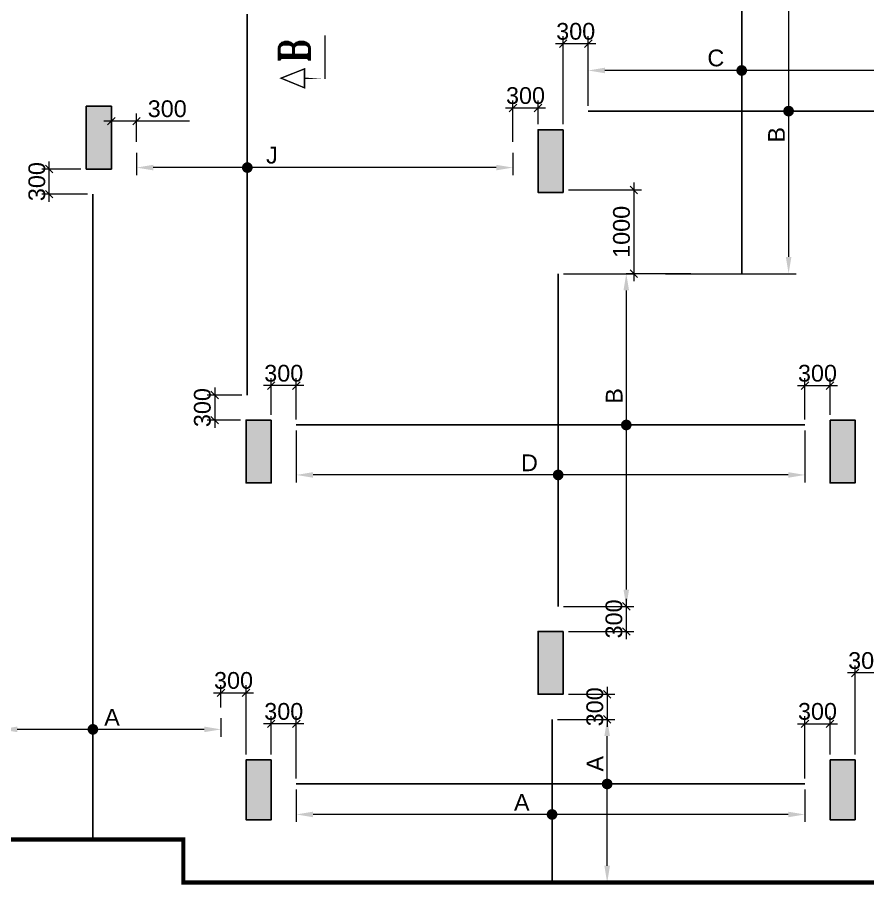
# Model space of a CAD drawing. Header units: millimetres. Extents: x 1123469 to 1752051, y -126924 to 196924.
# Drawn here: x 1621671 to 1631835, y 126439 to 136802 of the extents above; entities that cross this region are included whole.
import ezdxf

# ---------------------------------------------------------------- set-up
doc = ezdxf.new("R2010")
doc.units = ezdxf.units.MM
doc.header["$LTSCALE"] = 500
doc.header["$MEASUREMENT"] = 0
doc.header["$PDMODE"] = 34
doc.linetypes.add('CONTINOUS', pattern=[0])
doc.layers.get('Defpoints').update_dxf_attribs({"lineweight": 0})
for name, color, linetype in [('3BEAM NO', 6, 'Continuous'), ('COL. DIM', 3, 'Continuous'), ('reinf.', 4, 'Continuous'), ('TEXT-20', 3, 'Continuous'), ('TOWER AREA COLUMN.', 6, 'Continuous')]:
    doc.layers.add(name, color=color, linetype=linetype)
for name, color, linetype, lineweight in [('CUT OUT', 1, 'Continuous', 13), ('dim-M', 1, 'Continuous', 15), ('FOOTING', 1, 'Continuous', 15), ('TOWER COL HATCH', 253, 'Continuous', 20)]:
    doc.layers.add(name, color=color, linetype=linetype, lineweight=lineweight)
doc.styles.add('3mm', font='arial.ttf')
doc.styles.add('RT', font='romant.shx', dxfattribs={"height": 8})
doc.dimstyles.new('PARAMVEER', dxfattribs={"dimtxt": 200, "dimasz": 100, "dimexe": 0, "dimexo": 25, "dimgap": 10, "dimtad": 1, "dimdec": 0, "dimrnd": 5, "dimzin": 0, "dimdsep": 46, "dimtxsty": '3mm', "dimblk": 'OBLIQUE', "dimcen": 0.09, "dimdle": 75, "dimclrd": 1, "dimclre": 1, "dimclrt": 3, "dimadec": 0, "dimazin": 0, "dimtfac": 1, "dimtdec": 0, "dimtmove": 1, "dimatfit": 3, "dimfxl": 100, "dimtolj": 1, "dimtzin": 0, "dimlwd": 18, "dimlwe": 5, "dimarcsym": 0})

# ---------------------------------------------------------------- blocks, each defined once
blk = doc.blocks.new('3tgra')
at = {"layer": 'TOWER COL HATCH'}
h = blk.add_hatch(color=253, dxfattribs=at)
h.dxf.hatch_style = 1
h.paths.add_polyline_path([(1383385.712416565, 72716.75990101276), (1383085.712416565, 72716.75990101276), (1383085.712416565, 71966.75990101276), (1383385.712416565, 71966.75990101276)])
h = blk.add_hatch(color=253, dxfattribs=at)
h.dxf.hatch_style = 1
h.paths.add_polyline_path([(1377685.631014433, 72436.75957392534), (1377985.631014433, 72436.75957392534), (1377985.631014433, 71686.75957392534), (1377685.631014433, 71686.75957392534)])
h = blk.add_hatch(color=253, dxfattribs=at)
h.dxf.hatch_style = 1
h.paths.add_polyline_path([(1374495.631025397, 68966.75979970378), (1374195.631025397, 68966.75979970378), (1374195.631025397, 68216.75979970378), (1374495.631025397, 68216.75979970378)])
h = blk.add_hatch(color=253, dxfattribs=at)
h.dxf.hatch_style = 1
h.paths.add_polyline_path([(1381175.631022721, 68966.7597997039), (1381475.631022721, 68966.7597997039), (1381475.631022721, 68216.7597997039), (1381175.631022721, 68216.7597997039)])
h = blk.add_hatch(color=253, dxfattribs=at)
h.dxf.hatch_style = 1
h.paths.add_polyline_path([(1377685.631021391, 66441.7598002), (1377985.631021391, 66441.7598002), (1377985.631021391, 65691.7598002), (1377685.631021391, 65691.7598002)])
h = blk.add_hatch(color=253, dxfattribs=at)
h.dxf.hatch_style = 1
h.paths.add_polyline_path([(1374495.631025397, 64906.75980018795), (1374195.631025397, 64906.75980018795), (1374195.631025397, 64191.75980018795), (1374495.631025397, 64191.75980018795)])
h = blk.add_hatch(color=253, dxfattribs=at)
h.dxf.hatch_style = 1
h.paths.add_polyline_path([(1381175.631022715, 64906.75997030269), (1381475.631022715, 64906.75997030269), (1381475.631022715, 64191.75997030269), (1381175.631022715, 64191.75997030269)])
at = {"layer": 'TOWER AREA COLUMN.', "color": 4}
for points in [[(1383385.712416565, 72716.75990101276), (1383085.712416565, 72716.75990101276), (1383085.712416565, 71966.75990101276), (1383385.712416565, 71966.75990101276)], [(1377685.631014433, 72436.75957392534), (1377985.631014433, 72436.75957392534), (1377985.631014433, 71686.75957392534), (1377685.631014433, 71686.75957392534)], [(1374495.631025397, 68966.75979970378), (1374195.631025397, 68966.75979970378), (1374195.631025397, 68216.75979970378), (1374495.631025397, 68216.75979970378)], [(1381175.631022721, 68966.7597997039), (1381475.631022721, 68966.7597997039), (1381475.631022721, 68216.7597997039), (1381175.631022721, 68216.7597997039)], [(1377685.631021391, 66441.7598002), (1377985.631021391, 66441.7598002), (1377985.631021391, 65691.7598002), (1377685.631021391, 65691.7598002)], [(1374495.631025397, 64906.75980018795), (1374195.631025397, 64906.75980018795), (1374195.631025397, 64191.75980018795), (1374495.631025397, 64191.75980018795)], [(1381175.631022715, 64906.75997030269), (1381475.631022715, 64906.75997030269), (1381475.631022715, 64191.75997030269), (1381175.631022715, 64191.75997030269)]]:
    blk.add_lwpolyline(points, close=True, dxfattribs=at)
blk = doc.blocks.new('_Oblique')
at = {"color": 0, "linetype": 'ByBlock', "lineweight": -2}
blk.add_line((-0.5, -0.5), (0.5, 0.5), dxfattribs=at)
blk = doc.blocks.new('*D1162')
at = {"layer": 'COL. DIM', "color": 1, "linetype": 'CONTINOUS', "lineweight": 5, "ltscale": 10, "transparency": 16777216}
for p, q in [((1631684.951477292, 127994.2510576846), (1631684.951477292, 129058.3346798088)), ((1631984.951477292, 128872.240948582), (1631984.951477292, 129058.3346798088))]:
    blk.add_line(p, q, dxfattribs=at)
at = {"layer": 'COL. DIM', "color": 1, "lineweight": 18, "ltscale": 10, "transparency": 16777216}
blk.add_line((1632074.951477292, 128968.3346798088), (1631594.951477292, 128968.3346798088), dxfattribs=at)
at = {"layer": 'Defpoints', "color": 0, "ltscale": 10, "transparency": 16777216}
for p in [(1631684.951477292, 128968.3346798088), (1631984.951477292, 128807.240948582), (1631684.951477292, 127929.2510576846)]:
    blk.add_point(p, dxfattribs=at)
at = {"layer": 'COL. DIM', "color": 1, "lineweight": 18, "ltscale": 10, "transparency": 16777216, "xscale": 90, "yscale": 90, "zscale": 90, "rotation": 180}
blk.add_blockref('_Oblique', (1631684.951477292, 128968.3346798088), dxfattribs=at)
at = {"layer": 'COL. DIM', "color": 1, "lineweight": 18, "ltscale": 10, "transparency": 16777216, "xscale": 90, "yscale": 90, "zscale": 90}
blk.add_blockref('_Oblique', (1631984.951477292, 128968.3346798088), dxfattribs=at)
at = {"layer": 'COL. DIM', "color": 3, "ltscale": 10, "transparency": 16777216, "insert": (1631834.951477292, 129115.5174901772), "char_height": 200, "attachment_point": 5, "style": '3mm'}
blk.add_mtext('\\A1;300', dxfattribs=at)
blk = doc.blocks.new('*D1169')
at = {"layer": 'COL. DIM', "color": 1, "linetype": 'CONTINOUS', "lineweight": 5, "ltscale": 10, "transparency": 16777216}
for p, q in [((1630325.262579326, 137654.2940887282), (1630979.826075349, 137654.2940887282)), ((1629418.331552686, 133739.2510732774), (1630979.826075349, 133739.2510732774))]:
    blk.add_line(p, q, dxfattribs=at)
at = {"layer": 'COL. DIM', "color": 1, "lineweight": 18, "ltscale": 10, "transparency": 16777216}
blk.add_line((1630889.826075349, 137454.2940887282), (1630889.826075349, 133939.2510732774), dxfattribs=at)
at = {"layer": 'COL. DIM', "color": 1, "ltscale": 10, "transparency": 16777216}
for points in [[(1630856.492742016, 137454.2940887282), (1630923.159408682, 137454.2940887282), (1630889.826075349, 137654.2940887282)], [(1630856.492742016, 133939.2510732774), (1630923.159408682, 133939.2510732774), (1630889.826075349, 133739.2510732774)]]:
    blk.add_solid(points, dxfattribs=at)
at = {"layer": 'Defpoints', "color": 0, "ltscale": 10, "transparency": 16777216}
for p in [(1630260.262579326, 137654.2940887282), (1629353.331552686, 133739.2510732774), (1630889.826075349, 133739.2510732774)]:
    blk.add_point(p, dxfattribs=at)
at = {"layer": 'COL. DIM', "color": 3, "ltscale": 10, "transparency": 16777216, "insert": (1630744.826075369, 135398.7302032021), "char_height": 200, "attachment_point": 5, "rotation": 90, "style": '3mm'}
blk.add_mtext('\\A1;B', dxfattribs=at)
blk = doc.blocks.new('*D1170')
at = {"layer": 'COL. DIM', "color": 1, "lineweight": 18, "ltscale": 10, "transparency": 16777216}
blk.add_line((1628584.952115137, 136486.4954902627), (1628104.952115137, 136486.4954902627), dxfattribs=at)
at = {"layer": 'COL. DIM', "color": 1, "linetype": 'CONTINOUS', "lineweight": 5, "ltscale": 10, "transparency": 16777216}
for p, q in [((1628194.952115137, 135524.250831422), (1628194.952115137, 136576.4954902627)), ((1628494.952115137, 135746.5835570494), (1628494.952115137, 136576.4954902627))]:
    blk.add_line(p, q, dxfattribs=at)
at = {"layer": 'Defpoints', "color": 0, "ltscale": 10, "transparency": 16777216}
for p in [(1628194.952115137, 136486.4954902627), (1628494.952115137, 135681.5835570494), (1628194.952115137, 135459.250831422)]:
    blk.add_point(p, dxfattribs=at)
at = {"layer": 'COL. DIM', "color": 1, "lineweight": 18, "ltscale": 10, "transparency": 16777216, "xscale": 90, "yscale": 90, "zscale": 90, "rotation": 180}
blk.add_blockref('_Oblique', (1628194.952115137, 136486.4954902627), dxfattribs=at)
at = {"layer": 'COL. DIM', "color": 1, "lineweight": 18, "ltscale": 10, "transparency": 16777216, "xscale": 90, "yscale": 90, "zscale": 90}
blk.add_blockref('_Oblique', (1628494.952115137, 136486.4954902627), dxfattribs=at)
at = {"layer": 'COL. DIM', "color": 3, "ltscale": 10, "transparency": 16777216, "insert": (1628344.952115137, 136633.678300631), "char_height": 200, "attachment_point": 5, "style": '3mm'}
blk.add_mtext('\\A1;300', dxfattribs=at)
blk = doc.blocks.new('*D1171')
at = {"layer": 'COL. DIM', "color": 1, "linetype": 'CONTINOUS', "lineweight": 5, "ltscale": 10, "transparency": 16777216}
for p, q in [((1631084.951477292, 131996.5834557404), (1631084.951477292, 132491.2456043093)), ((1631384.951477292, 132054.2510572005), (1631384.951477292, 132491.2456043093))]:
    blk.add_line(p, q, dxfattribs=at)
at = {"layer": 'COL. DIM', "color": 1, "lineweight": 18, "ltscale": 10, "transparency": 16777216}
blk.add_line((1630994.951477292, 132401.2456043093), (1631474.951477292, 132401.2456043093), dxfattribs=at)
at = {"layer": 'Defpoints', "color": 0, "ltscale": 10, "transparency": 16777216}
for p in [(1631384.951477292, 132401.2456043093), (1631084.951477292, 131931.5834557404), (1631384.951477292, 131989.2510572005)]:
    blk.add_point(p, dxfattribs=at)
at = {"layer": 'COL. DIM', "color": 1, "lineweight": 18, "ltscale": 10, "transparency": 16777216, "xscale": 90, "yscale": 90, "zscale": 90, "rotation": 180}
blk.add_blockref('_Oblique', (1631084.951477292, 132401.2456043093), dxfattribs=at)
at = {"layer": 'COL. DIM', "color": 1, "lineweight": 18, "ltscale": 10, "transparency": 16777216, "xscale": 90, "yscale": 90, "zscale": 90}
blk.add_blockref('_Oblique', (1631384.951477292, 132401.2456043093), dxfattribs=at)
at = {"layer": 'COL. DIM', "color": 3, "ltscale": 10, "transparency": 16777216, "insert": (1631234.951477292, 132548.4284146776), "char_height": 200, "attachment_point": 5, "style": '3mm'}
blk.add_mtext('\\A1;300', dxfattribs=at)
blk = doc.blocks.new('*D1172')
at = {"layer": 'COL. DIM', "color": 1, "linetype": 'CONTINOUS', "lineweight": 5, "ltscale": 10, "transparency": 16777216}
for p, q in [((1628200.353382314, 133739.2510732775), (1629039.744681105, 133739.2510732775)), ((1628200.353382314, 129764.2510576966), (1629039.744681105, 129764.2510576966))]:
    blk.add_line(p, q, dxfattribs=at)
at = {"layer": 'COL. DIM', "color": 1, "lineweight": 18, "ltscale": 10, "transparency": 16777216}
blk.add_line((1628949.744681105, 133539.2510732775), (1628949.744681105, 129964.2510576966), dxfattribs=at)
at = {"layer": 'COL. DIM', "color": 1, "ltscale": 10, "transparency": 16777216}
for points in [[(1628916.411347772, 133539.2510732775), (1628983.078014438, 133539.2510732775), (1628949.744681105, 133739.2510732775)], [(1628916.411347772, 129964.2510576966), (1628983.078014438, 129964.2510576966), (1628949.744681105, 129764.2510576966)]]:
    blk.add_solid(points, dxfattribs=at)
at = {"layer": 'Defpoints', "color": 0, "ltscale": 10, "transparency": 16777216}
for p in [(1628135.353382314, 133739.2510732775), (1628135.353382314, 129764.2510576966), (1628949.744681105, 129764.2510576966)]:
    blk.add_point(p, dxfattribs=at)
at = {"layer": 'COL. DIM', "color": 3, "ltscale": 10, "transparency": 16777216, "insert": (1628804.744681129, 132278.4018953069), "char_height": 200, "attachment_point": 5, "rotation": 90, "style": '3mm'}
blk.add_mtext('\\A1;B', dxfattribs=at)
blk = doc.blocks.new('*D1173')
at = {"layer": 'COL. DIM', "color": 1, "lineweight": 18, "ltscale": 10, "transparency": 16777216}
blk.add_line((1628949.762944429, 129854.2510576966), (1628949.762944429, 129374.2510576967), dxfattribs=at)
at = {"layer": 'COL. DIM', "color": 1, "linetype": 'CONTINOUS', "lineweight": 5, "ltscale": 10, "transparency": 16777216}
for p, q in [((1628200.353382314, 129764.2510576966), (1629039.762944429, 129764.2510576966)), ((1628259.952108179, 129464.2510576967), (1629039.762944429, 129464.2510576967))]:
    blk.add_line(p, q, dxfattribs=at)
at = {"layer": 'Defpoints', "color": 0, "ltscale": 10, "transparency": 16777216}
for p in [(1628135.353382314, 129764.2510576966), (1628194.952108179, 129464.2510576967), (1628949.762944429, 129464.2510576967)]:
    blk.add_point(p, dxfattribs=at)
at = {"layer": 'COL. DIM', "color": 1, "lineweight": 18, "ltscale": 10, "transparency": 16777216, "xscale": 90, "yscale": 90, "zscale": 90}
for p, rotation in [((1628949.762944429, 129764.2510576966), 90), ((1628949.762944429, 129464.2510576967), 270)]:
    blk.add_blockref('_Oblique', p, dxfattribs=dict(at, rotation=rotation))
at = {"layer": 'COL. DIM', "color": 3, "ltscale": 10, "transparency": 16777216, "insert": (1628802.580134058, 129614.2510576966), "char_height": 200, "attachment_point": 5, "rotation": 90, "style": '3mm'}
blk.add_mtext('\\A1;300', dxfattribs=at)
blk = doc.blocks.new('*D1174')
at = {"layer": 'COL. DIM', "color": 1, "linetype": 'CONTINOUS', "lineweight": 5, "ltscale": 10, "transparency": 16777216}
for p, q in [((1624704.951479969, 132054.2510572005), (1624704.951479969, 132491.2456043093)), ((1625004.951479969, 131996.5834557404), (1625004.951479969, 132491.2456043093))]:
    blk.add_line(p, q, dxfattribs=at)
at = {"layer": 'COL. DIM', "color": 1, "lineweight": 18, "ltscale": 10, "transparency": 16777216}
blk.add_line((1625094.951479969, 132401.2456043093), (1624614.951479969, 132401.2456043093), dxfattribs=at)
at = {"layer": 'Defpoints', "color": 0, "ltscale": 10, "transparency": 16777216}
for p in [(1624704.951479969, 132401.2456043093), (1624704.951479969, 131989.2510572005), (1625004.951479969, 131931.5834557404)]:
    blk.add_point(p, dxfattribs=at)
at = {"layer": 'COL. DIM', "color": 1, "lineweight": 18, "ltscale": 10, "transparency": 16777216, "xscale": 90, "yscale": 90, "zscale": 90, "rotation": 180}
blk.add_blockref('_Oblique', (1624704.951479969, 132401.2456043093), dxfattribs=at)
at = {"layer": 'COL. DIM', "color": 1, "lineweight": 18, "ltscale": 10, "transparency": 16777216, "xscale": 90, "yscale": 90, "zscale": 90}
blk.add_blockref('_Oblique', (1625004.951479969, 132401.2456043093), dxfattribs=at)
at = {"layer": 'COL. DIM', "color": 3, "ltscale": 10, "transparency": 16777216, "insert": (1624854.951479969, 132548.4284146776), "char_height": 200, "attachment_point": 5, "style": '3mm'}
blk.add_mtext('\\A1;300', dxfattribs=at)
blk = doc.blocks.new('*D1255')
at = {"layer": 'COL. DIM', "color": 1, "lineweight": 18, "ltscale": 10, "transparency": 16777216}
blk.add_line((1629039.744681106, 134829.2510732774), (1629039.744681106, 133649.2510732775), dxfattribs=at)
at = {"layer": 'COL. DIM', "color": 1, "linetype": 'CONTINOUS', "lineweight": 5, "ltscale": 10, "transparency": 16777216}
for p, q in [((1628259.952115138, 134739.2510732774), (1629129.744681106, 134739.2510732774)), ((1629721.371590578, 133739.2510732775), (1628949.744681106, 133739.2510732775))]:
    blk.add_line(p, q, dxfattribs=at)
at = {"layer": 'Defpoints', "color": 0, "ltscale": 10, "transparency": 16777216}
for p in [(1628194.952115138, 134739.2510732774), (1629039.744681106, 133739.2510732775), (1629786.371590578, 133739.2510732775)]:
    blk.add_point(p, dxfattribs=at)
at = {"layer": 'COL. DIM', "color": 1, "lineweight": 18, "ltscale": 10, "transparency": 16777216, "xscale": 90, "yscale": 90, "zscale": 90}
for p, rotation in [((1629039.744681106, 134739.2510732774), 90), ((1629039.744681106, 133739.2510732775), 270)]:
    blk.add_blockref('_Oblique', p, dxfattribs=dict(at, rotation=rotation))
at = {"layer": 'COL. DIM', "color": 3, "ltscale": 10, "transparency": 16777216, "insert": (1628892.630083561, 134239.251073277), "char_height": 200, "attachment_point": 5, "rotation": 90, "style": '3mm'}
blk.add_mtext('\\A1;1000', dxfattribs=at)
blk = doc.blocks.new('*D1175')
at = {"layer": 'COL. DIM', "color": 1, "linetype": 'CONTINOUS', "lineweight": 5, "ltscale": 10, "transparency": 16777216}
for p, q in [((1627594.952115137, 135314.3516455312), (1627594.952115137, 135809.0137941001)), ((1627894.952115137, 135524.250831422), (1627894.952115137, 135809.0137941001))]:
    blk.add_line(p, q, dxfattribs=at)
at = {"layer": 'COL. DIM', "color": 1, "lineweight": 18, "ltscale": 10, "transparency": 16777216}
blk.add_line((1627504.952115137, 135719.0137941001), (1627984.952115137, 135719.0137941001), dxfattribs=at)
at = {"layer": 'Defpoints', "color": 0, "ltscale": 10, "transparency": 16777216}
for p in [(1627894.952115137, 135719.0137941001), (1627894.952115137, 135459.250831422), (1627594.952115137, 135249.3516455312)]:
    blk.add_point(p, dxfattribs=at)
at = {"layer": 'COL. DIM', "color": 1, "lineweight": 18, "ltscale": 10, "transparency": 16777216, "xscale": 90, "yscale": 90, "zscale": 90, "rotation": 180}
blk.add_blockref('_Oblique', (1627594.952115137, 135719.0137941001), dxfattribs=at)
at = {"layer": 'COL. DIM', "color": 1, "lineweight": 18, "ltscale": 10, "transparency": 16777216, "xscale": 90, "yscale": 90, "zscale": 90}
blk.add_blockref('_Oblique', (1627894.952115137, 135719.0137941001), dxfattribs=at)
at = {"layer": 'COL. DIM', "color": 3, "ltscale": 10, "transparency": 16777216, "insert": (1627744.952115137, 135866.1966044684), "char_height": 200, "attachment_point": 5, "style": '3mm'}
blk.add_mtext('\\A1;300', dxfattribs=at)
blk = doc.blocks.new('*D1176')
at = {"layer": 'COL. DIM', "color": 1, "lineweight": 18, "ltscale": 10, "transparency": 16777216}
blk.add_line((1624030.282016689, 132379.2510572005), (1624030.282016689, 131899.2510572005), dxfattribs=at)
at = {"layer": 'COL. DIM', "color": 1, "linetype": 'CONTINOUS', "lineweight": 5, "ltscale": 10, "transparency": 16777216}
for p, q in [((1624354.820856676, 132289.2510572005), (1623940.282016689, 132289.2510572005)), ((1624339.95147997, 131989.2510572005), (1623940.282016689, 131989.2510572005))]:
    blk.add_line(p, q, dxfattribs=at)
at = {"layer": 'Defpoints', "color": 0, "ltscale": 10, "transparency": 16777216}
for p in [(1624419.820856676, 132289.2510572005), (1624030.282016689, 131989.2510572005), (1624404.95147997, 131989.2510572005)]:
    blk.add_point(p, dxfattribs=at)
at = {"layer": 'COL. DIM', "color": 1, "lineweight": 18, "ltscale": 10, "transparency": 16777216, "xscale": 90, "yscale": 90, "zscale": 90}
for p, rotation in [((1624030.282016689, 132289.2510572005), 90), ((1624030.282016689, 131989.2510572005), 270)]:
    blk.add_blockref('_Oblique', p, dxfattribs=dict(at, rotation=rotation))
at = {"layer": 'COL. DIM', "color": 3, "ltscale": 10, "transparency": 16777216, "insert": (1623883.099206313, 132139.2510572005), "char_height": 200, "attachment_point": 5, "rotation": 90, "style": '3mm'}
blk.add_mtext('\\A1;300', dxfattribs=at)
blk = doc.blocks.new('*D1177')
at = {"layer": 'COL. DIM', "color": 1, "linetype": 'CONTINOUS', "lineweight": 5, "ltscale": 10, "transparency": 16777216}
for p, q in [((1622794.870731906, 135372.0192469913), (1622794.870731906, 135651.6827198156)), ((1623094.870731906, 135314.3516455312), (1623094.870731906, 135651.6827198156))]:
    blk.add_line(p, q, dxfattribs=at)
at = {"layer": 'COL. DIM', "color": 1, "lineweight": 18, "ltscale": 10, "transparency": 16777216}
for p, q in [((1623184.870731906, 135561.6827198156), (1622704.870731906, 135561.6827198156)), ((1623728.162779392, 135561.6827198156), (1623094.870731906, 135561.6827198156))]:
    blk.add_line(p, q, dxfattribs=at)
at = {"layer": 'Defpoints', "color": 0, "ltscale": 10, "transparency": 16777216}
for p in [(1622794.870731906, 135561.6827198156), (1622794.870731906, 135307.0192469913), (1623094.870731906, 135249.3516455312)]:
    blk.add_point(p, dxfattribs=at)
at = {"layer": 'COL. DIM', "color": 1, "lineweight": 18, "ltscale": 10, "transparency": 16777216, "xscale": 90, "yscale": 90, "zscale": 90, "rotation": 180}
blk.add_blockref('_Oblique', (1622794.870731906, 135561.6827198156), dxfattribs=at)
at = {"layer": 'COL. DIM', "color": 1, "lineweight": 18, "ltscale": 10, "transparency": 16777216, "xscale": 90, "yscale": 90, "zscale": 90}
blk.add_blockref('_Oblique', (1623094.870731906, 135561.6827198156), dxfattribs=at)
at = {"layer": 'COL. DIM', "color": 3, "ltscale": 10, "transparency": 16777216, "insert": (1623462.630719364, 135708.865530184), "char_height": 200, "attachment_point": 5, "style": '3mm'}
blk.add_mtext('\\A1;300', dxfattribs=at)
blk = doc.blocks.new('*D1178')
at = {"layer": 'COL. DIM', "color": 1, "linetype": 'CONTINOUS', "lineweight": 5, "ltscale": 10, "transparency": 16777216}
for p, q in [((1631084.951477292, 127706.9186591445), (1631084.951477292, 128451.1518694404)), ((1631384.951477292, 127994.2510576846), (1631384.951477292, 128451.1518694404))]:
    blk.add_line(p, q, dxfattribs=at)
at = {"layer": 'COL. DIM', "color": 1, "lineweight": 18, "ltscale": 10, "transparency": 16777216}
blk.add_line((1630994.951477292, 128361.1518694404), (1631474.951477292, 128361.1518694404), dxfattribs=at)
at = {"layer": 'Defpoints', "color": 0, "ltscale": 10, "transparency": 16777216}
for p in [(1631384.951477292, 128361.1518694404), (1631384.951477292, 127929.2510576846), (1631084.951477292, 127641.9186591445)]:
    blk.add_point(p, dxfattribs=at)
at = {"layer": 'COL. DIM', "color": 1, "lineweight": 18, "ltscale": 10, "transparency": 16777216, "xscale": 90, "yscale": 90, "zscale": 90, "rotation": 180}
blk.add_blockref('_Oblique', (1631084.951477292, 128361.1518694404), dxfattribs=at)
at = {"layer": 'COL. DIM', "color": 1, "lineweight": 18, "ltscale": 10, "transparency": 16777216, "xscale": 90, "yscale": 90, "zscale": 90}
blk.add_blockref('_Oblique', (1631384.951477292, 128361.1518694404), dxfattribs=at)
at = {"layer": 'COL. DIM', "color": 3, "ltscale": 10, "transparency": 16777216, "insert": (1631234.951477292, 128508.3346798088), "char_height": 200, "attachment_point": 5, "style": '3mm'}
blk.add_mtext('\\A1;300', dxfattribs=at)
blk = doc.blocks.new('*D1179')
at = {"layer": 'COL. DIM', "color": 1, "linetype": 'CONTINOUS', "lineweight": 5, "ltscale": 10, "transparency": 16777216}
for p, q in [((1628484.070771271, 128414.2510576968), (1628811.091075902, 128414.2510576968)), ((1628842.451054525, 126464.2510576847), (1628631.091075902, 126464.2510576847))]:
    blk.add_line(p, q, dxfattribs=at)
at = {"layer": 'COL. DIM', "color": 1, "lineweight": 18, "ltscale": 10, "transparency": 16777216}
blk.add_line((1628721.091075902, 126664.2510576847), (1628721.091075902, 128214.2510576968), dxfattribs=at)
at = {"layer": 'COL. DIM', "color": 1, "ltscale": 10, "transparency": 16777216}
for points in [[(1628687.757742569, 128214.2510576968), (1628754.424409235, 128214.2510576968), (1628721.091075902, 128414.2510576968)], [(1628687.757742569, 126664.2510576847), (1628754.424409235, 126664.2510576847), (1628721.091075902, 126464.2510576847)]]:
    blk.add_solid(points, dxfattribs=at)
at = {"layer": 'Defpoints', "color": 0, "ltscale": 10, "transparency": 16777216}
for p in [(1628419.070771271, 128414.2510576968), (1628721.091075902, 128414.2510576968), (1628907.451054525, 126464.2510576847)]:
    blk.add_point(p, dxfattribs=at)
at = {"layer": 'COL. DIM', "color": 3, "ltscale": 10, "transparency": 16777216, "insert": (1628576.0910759, 127883.8394976407), "char_height": 200, "attachment_point": 5, "rotation": 90, "style": '3mm'}
blk.add_mtext('\\A1;A', dxfattribs=at)
blk = doc.blocks.new('*D1180')
at = {"layer": 'COL. DIM', "color": 1, "linetype": 'CONTINOUS', "lineweight": 5, "ltscale": 10, "transparency": 16777216}
for p, q in [((1624704.951474239, 127994.2512277993), (1624704.951474239, 128451.1518694404)), ((1625004.951474239, 127706.9186591445), (1625004.951474239, 128451.1518694404))]:
    blk.add_line(p, q, dxfattribs=at)
at = {"layer": 'COL. DIM', "color": 1, "lineweight": 18, "ltscale": 10, "transparency": 16777216}
blk.add_line((1625094.951474239, 128361.1518694404), (1624614.951474239, 128361.1518694404), dxfattribs=at)
at = {"layer": 'Defpoints', "color": 0, "ltscale": 10, "transparency": 16777216}
for p in [(1624704.951474239, 128361.1518694404), (1624704.951474239, 127929.2512277993), (1625004.951474239, 127641.9186591445)]:
    blk.add_point(p, dxfattribs=at)
at = {"layer": 'COL. DIM', "color": 1, "lineweight": 18, "ltscale": 10, "transparency": 16777216, "xscale": 90, "yscale": 90, "zscale": 90, "rotation": 180}
blk.add_blockref('_Oblique', (1624704.951474239, 128361.1518694404), dxfattribs=at)
at = {"layer": 'COL. DIM', "color": 1, "lineweight": 18, "ltscale": 10, "transparency": 16777216, "xscale": 90, "yscale": 90, "zscale": 90}
blk.add_blockref('_Oblique', (1625004.951474239, 128361.1518694404), dxfattribs=at)
at = {"layer": 'COL. DIM', "color": 3, "ltscale": 10, "transparency": 16777216, "insert": (1624854.951474239, 128508.3346798088), "char_height": 200, "attachment_point": 5, "style": '3mm'}
blk.add_mtext('\\A1;300', dxfattribs=at)
blk = doc.blocks.new('*D1181')
at = {"layer": 'COL. DIM', "color": 1, "linetype": 'CONTINOUS', "lineweight": 5, "ltscale": 10, "transparency": 16777216}
for p, q in [((1628259.952108179, 128714.2510576967), (1628811.091075898, 128714.2510576967)), ((1628127.2522651, 128414.2510576968), (1628811.091075898, 128414.2510576968))]:
    blk.add_line(p, q, dxfattribs=at)
at = {"layer": 'COL. DIM', "color": 1, "lineweight": 18, "ltscale": 10, "transparency": 16777216}
blk.add_line((1628721.091075898, 128804.2510576967), (1628721.091075898, 128324.2510576968), dxfattribs=at)
at = {"layer": 'Defpoints', "color": 0, "ltscale": 10, "transparency": 16777216}
for p in [(1628194.952108179, 128714.2510576967), (1628062.2522651, 128414.2510576968), (1628721.091075898, 128414.2510576968)]:
    blk.add_point(p, dxfattribs=at)
at = {"layer": 'COL. DIM', "color": 1, "lineweight": 18, "ltscale": 10, "transparency": 16777216, "xscale": 90, "yscale": 90, "zscale": 90}
for p, rotation in [((1628721.091075898, 128714.2510576967), 90), ((1628721.091075898, 128414.2510576968), 270)]:
    blk.add_blockref('_Oblique', p, dxfattribs=dict(at, rotation=rotation))
at = {"layer": 'COL. DIM', "color": 3, "ltscale": 10, "transparency": 16777216, "insert": (1628573.908265528, 128564.2510576967), "char_height": 200, "attachment_point": 5, "rotation": 90, "style": '3mm'}
blk.add_mtext('\\A1;300', dxfattribs=at)
blk = doc.blocks.new('*D1183')
at = {"layer": 'COL. DIM', "color": 1, "linetype": 'CONTINOUS', "lineweight": 5, "ltscale": 10, "transparency": 16777216}
for p, q in [((1624104.951479974, 128557.6351764891), (1624104.951479974, 128821.1518694405)), ((1624404.951479974, 127994.2512277993), (1624404.951479974, 128821.1518694405))]:
    blk.add_line(p, q, dxfattribs=at)
at = {"layer": 'COL. DIM', "color": 1, "lineweight": 18, "ltscale": 10, "transparency": 16777216}
blk.add_line((1624014.951479974, 128731.1518694405), (1624494.951479974, 128731.1518694405), dxfattribs=at)
at = {"layer": 'Defpoints', "color": 0, "ltscale": 10, "transparency": 16777216}
for p in [(1624404.951479974, 128731.1518694405), (1624104.951479974, 128492.6351764891), (1624404.951479974, 127929.2512277993)]:
    blk.add_point(p, dxfattribs=at)
at = {"layer": 'COL. DIM', "color": 1, "lineweight": 18, "ltscale": 10, "transparency": 16777216, "xscale": 90, "yscale": 90, "zscale": 90, "rotation": 180}
blk.add_blockref('_Oblique', (1624104.951479974, 128731.1518694405), dxfattribs=at)
at = {"layer": 'COL. DIM', "color": 1, "lineweight": 18, "ltscale": 10, "transparency": 16777216, "xscale": 90, "yscale": 90, "zscale": 90}
blk.add_blockref('_Oblique', (1624404.951479974, 128731.1518694405), dxfattribs=at)
at = {"layer": 'COL. DIM', "color": 3, "ltscale": 10, "transparency": 16777216, "insert": (1624254.951479974, 128878.3346798088), "char_height": 200, "attachment_point": 5, "style": '3mm'}
blk.add_mtext('\\A1;300', dxfattribs=at)
blk = doc.blocks.new('*D1187')
at = {"layer": 'COL. DIM', "color": 1, "lineweight": 18, "ltscale": 10, "transparency": 16777216}
blk.add_line((1622051.605470678, 134599.2511585095), (1622051.605470678, 135079.2511585095), dxfattribs=at)
at = {"layer": 'COL. DIM', "color": 1, "linetype": 'CONTINOUS', "lineweight": 5, "ltscale": 10, "transparency": 16777216}
for p, q in [((1622429.870713006, 134989.2511585095), (1621961.605470678, 134989.2511585095)), ((1622508.87170037, 134689.2511585095), (1621961.605470678, 134689.2511585095))]:
    blk.add_line(p, q, dxfattribs=at)
at = {"layer": 'Defpoints', "color": 0, "ltscale": 10, "transparency": 16777216}
for p in [(1622051.605470678, 134989.2511585095), (1622494.870713006, 134989.2511585095), (1622573.87170037, 134689.2511585095)]:
    blk.add_point(p, dxfattribs=at)
at = {"layer": 'COL. DIM', "color": 1, "lineweight": 18, "ltscale": 10, "transparency": 16777216, "xscale": 90, "yscale": 90, "zscale": 90}
for p, rotation in [((1622051.605470678, 134989.2511585095), 90), ((1622051.605470678, 134689.2511585095), 270)]:
    blk.add_blockref('_Oblique', p, dxfattribs=dict(at, rotation=rotation))
at = {"layer": 'COL. DIM', "color": 3, "ltscale": 10, "transparency": 16777216, "insert": (1621904.422660308, 134839.2511585094), "char_height": 200, "attachment_point": 5, "rotation": 90, "style": '3mm'}
blk.add_mtext('\\A1;300', dxfattribs=at)
blk = doc.blocks.new('*D1204')
at = {"layer": 'COL. DIM', "color": 1, "linetype": 'CONTINOUS', "lineweight": 5, "ltscale": 10, "transparency": 16777216}
for p, q in [((1628494.952115137, 135746.5835570493), (1628494.952115137, 136257.1212308561)), ((1632995.033498368, 135746.5835570494), (1632995.033498368, 136257.1212308561))]:
    blk.add_line(p, q, dxfattribs=at)
at = {"layer": 'COL. DIM', "color": 1, "lineweight": 18, "ltscale": 10, "transparency": 16777216}
blk.add_line((1632795.033498368, 136167.1212308561), (1628694.952115137, 136167.1212308561), dxfattribs=at)
at = {"layer": 'COL. DIM', "color": 1, "ltscale": 10, "transparency": 16777216}
for points in [[(1628694.952115137, 136200.4545641895), (1628694.952115137, 136133.7878975228), (1628494.952115137, 136167.1212308561)], [(1632795.033498368, 136200.4545641895), (1632795.033498368, 136133.7878975228), (1632995.033498368, 136167.1212308561)]]:
    blk.add_solid(points, dxfattribs=at)
at = {"layer": 'Defpoints', "color": 0, "ltscale": 10, "transparency": 16777216}
for p in [(1628494.952115137, 136167.1212308561), (1628494.952115137, 135681.5835570493), (1632995.033498368, 135681.5835570494)]:
    blk.add_point(p, dxfattribs=at)
at = {"layer": 'COL. DIM', "color": 3, "ltscale": 10, "transparency": 16777216, "insert": (1630020.160957309, 136315.5318720567), "char_height": 200, "width": 21.47949955365168, "attachment_point": 5, "style": '3mm'}
blk.add_mtext('\\A1;C', dxfattribs=at)
blk = doc.blocks.new('*D1206')
at = {"layer": 'COL. DIM', "color": 1, "linetype": 'CONTINOUS', "lineweight": 5, "ltscale": 10, "transparency": 16777216}
for p, q in [((1625004.951479969, 131866.5834557404), (1625004.951479969, 131244.5804382807)), ((1631084.951477292, 131866.5834557404), (1631084.951477292, 131244.5804382807))]:
    blk.add_line(p, q, dxfattribs=at)
at = {"layer": 'COL. DIM', "color": 1, "lineweight": 18, "ltscale": 10, "transparency": 16777216}
blk.add_line((1630884.951477292, 131334.5804382807), (1625204.951479969, 131334.5804382807), dxfattribs=at)
at = {"layer": 'COL. DIM', "color": 1, "ltscale": 10, "transparency": 16777216}
for points in [[(1625204.951479969, 131367.913771614), (1625204.951479969, 131301.2471049473), (1625004.951479969, 131334.5804382807)], [(1630884.951477292, 131367.913771614), (1630884.951477292, 131301.2471049473), (1631084.951477292, 131334.5804382807)]]:
    blk.add_solid(points, dxfattribs=at)
at = {"layer": 'Defpoints', "color": 0, "ltscale": 10, "transparency": 16777216}
for p in [(1625004.951479969, 131931.5834557404), (1631084.951477292, 131931.5834557404), (1625004.951479969, 131334.5804382807)]:
    blk.add_point(p, dxfattribs=at)
at = {"layer": 'COL. DIM', "color": 3, "ltscale": 10, "transparency": 16777216, "insert": (1627791.949755236, 131479.5804382807), "char_height": 200, "width": 21.47949955365168, "attachment_point": 5, "style": '3mm'}
blk.add_mtext('\\A1;D', dxfattribs=at)
blk = doc.blocks.new('*D1207')
at = {"layer": 'COL. DIM', "color": 1, "linetype": 'CONTINOUS', "lineweight": 5, "ltscale": 10, "transparency": 16777216}
for p, q in [((1625004.951474239, 127576.9186591445), (1625004.951474239, 127187.935452566)), ((1631084.951477292, 127576.9186591445), (1631084.951477292, 127187.935452566))]:
    blk.add_line(p, q, dxfattribs=at)
at = {"layer": 'COL. DIM', "color": 1, "lineweight": 18, "ltscale": 10, "transparency": 16777216}
blk.add_line((1630884.951477292, 127277.935452566), (1625204.951474239, 127277.935452566), dxfattribs=at)
at = {"layer": 'COL. DIM', "color": 1, "ltscale": 10, "transparency": 16777216}
for points in [[(1625204.951474239, 127311.2687858993), (1625204.951474239, 127244.6021192326), (1625004.951474239, 127277.935452566)], [(1630884.951477292, 127311.2687858993), (1630884.951477292, 127244.6021192326), (1631084.951477292, 127277.935452566)]]:
    blk.add_solid(points, dxfattribs=at)
at = {"layer": 'Defpoints', "color": 0, "ltscale": 10, "transparency": 16777216}
for p in [(1625004.951474239, 127641.9186591445), (1631084.951477292, 127641.9186591445), (1625004.951474239, 127277.935452566)]:
    blk.add_point(p, dxfattribs=at)
at = {"layer": 'COL. DIM', "color": 3, "ltscale": 10, "transparency": 16777216, "insert": (1627700.262754866, 127422.935452566), "char_height": 200, "width": 21.47949955365168, "attachment_point": 5, "style": '3mm'}
blk.add_mtext('\\A1;A', dxfattribs=at)
blk = doc.blocks.new('*D1208')
at = {"layer": 'COL. DIM', "color": 1, "linetype": 'CONTINOUS', "lineweight": 5, "ltscale": 10, "transparency": 16777216}
for p, q in [((1623094.870731906, 135184.3516455312), (1623094.870731906, 134916.8871725657)), ((1627594.952115137, 135184.3516455312), (1627594.952115137, 134916.8871725657))]:
    blk.add_line(p, q, dxfattribs=at)
at = {"layer": 'COL. DIM', "color": 1, "lineweight": 18, "ltscale": 10, "transparency": 16777216}
blk.add_line((1627394.952115137, 135006.8871725657), (1623294.870731906, 135006.8871725657), dxfattribs=at)
at = {"layer": 'COL. DIM', "color": 1, "ltscale": 10, "transparency": 16777216}
for points in [[(1623294.870731906, 135040.2205058991), (1623294.870731906, 134973.5538392324), (1623094.870731906, 135006.8871725657)], [(1627394.952115137, 135040.2205058991), (1627394.952115137, 134973.5538392324), (1627594.952115137, 135006.8871725657)]]:
    blk.add_solid(points, dxfattribs=at)
at = {"layer": 'Defpoints', "color": 0, "ltscale": 10, "transparency": 16777216}
for p in [(1623094.870731906, 135249.3516455312), (1627594.952115137, 135249.3516455312), (1623094.870731906, 135006.8871725657)]:
    blk.add_point(p, dxfattribs=at)
at = {"layer": 'COL. DIM', "color": 3, "ltscale": 10, "transparency": 16777216, "insert": (1624713.631939478, 135153.592493166), "char_height": 200, "width": 21.47949955365168, "attachment_point": 5, "style": '3mm'}
blk.add_mtext('\\A1;J', dxfattribs=at)
blk = doc.blocks.new('*D1209')
at = {"layer": 'COL. DIM', "color": 1, "linetype": 'CONTINOUS', "lineweight": 5, "ltscale": 10, "transparency": 16777216}
for p, q in [((1624104.951479974, 128427.6351764891), (1624104.951479974, 128204.5228637782)), ((1621469.952100533, 128384.0352642925), (1621469.952100533, 128204.5228637782))]:
    blk.add_line(p, q, dxfattribs=at)
at = {"layer": 'COL. DIM', "color": 1, "lineweight": 18, "ltscale": 10, "transparency": 16777216}
blk.add_line((1623904.951479974, 128294.5228637782), (1621669.952100533, 128294.5228637782), dxfattribs=at)
at = {"layer": 'COL. DIM', "color": 1, "ltscale": 10, "transparency": 16777216}
for points in [[(1621669.952100533, 128327.8561971116), (1621669.952100533, 128261.1895304449), (1621469.952100533, 128294.5228637782)], [(1623904.951479974, 128327.8561971116), (1623904.951479974, 128261.1895304449), (1624104.951479974, 128294.5228637782)]]:
    blk.add_solid(points, dxfattribs=at)
at = {"layer": 'Defpoints', "color": 0, "ltscale": 10, "transparency": 16777216}
for p in [(1621469.952100533, 128449.0352642925), (1624104.951479974, 128492.6351764891), (1621469.952100533, 128294.5228637782)]:
    blk.add_point(p, dxfattribs=at)
at = {"layer": 'COL. DIM', "color": 3, "ltscale": 10, "transparency": 16777216, "insert": (1622802.452106381, 128439.5228637782), "char_height": 200, "width": 21.47949955365168, "attachment_point": 5, "style": '3mm'}
blk.add_mtext('\\A1;A', dxfattribs=at)

msp = doc.modelspace()

# ---------------------------------------------------------------- linework, layer by layer
at = {"layer": '3BEAM NO', "color": 4}
msp.add_line((1625104.687020632, 135959.5006431867, -7.851765953677085e-07), (1625104.687020632, 136186.8531094468, -7.843609217412887e-07), dxfattribs=at)
at = {"layer": '3BEAM NO', "color": 4, "extrusion": (-3.227238060428332e-09, 4.963612873298862e-18, 1), "const_width": 15.97339125}
for points, elevation in [([(1625104.68702063, 136075.3548663216), (1625347.110729335, 136075.3548663263), (1625347.110729336, 136585.8700973675)], -0.005245382056474976), ([(1625104.687020627, 135959.5006431932), (1625104.687020627, 136186.8531094533), (1624822.439134103, 136075.354866371), (1625104.687020627, 135959.5006431932)], -0.005245384874064225)]:
    msp.add_lwpolyline(points, dxfattribs=dict(at, elevation=elevation))
at = {"layer": 'dim-M', "color": 4, "ltscale": 10, "const_width": 63.75}
for points in [[(1630361.156893014, 136167.1212308561, -1), (1630297.406893014, 136167.1212308561, -1)], [(1630921.701075369, 135681.5835570493, -1), (1630857.951075369, 135681.5835570493, -1)], [(1624451.695856675, 135006.8871725657, -1), (1624387.945856675, 135006.8871725657, -1)], [(1628981.619681129, 131931.5834557404, -1), (1628917.869681129, 131931.5834557404, -1)], [(1628167.228382314, 131334.5804382807, -1), (1628103.478382314, 131334.5804382807, -1)], [(1622605.74670037, 128294.5228637782, -1), (1622541.99670037, 128294.5228637782, -1)], [(1628752.966075903, 127641.9186591445, 1), (1628689.216075903, 127641.9186591445, 1)], [(1628094.1272651, 127277.935452566, -1), (1628030.3772651, 127277.935452566, -1)]]:
    msp.add_lwpolyline(points, format="xyb", close=True, dxfattribs=at)
at = {"layer": 'FOOTING', "color": 3, "ltscale": 10, "const_width": 50}
msp.add_lwpolyline([(1632434.951477292, 126979.2510576845), (1632434.951477292, 126464.2510576846), (1623654.951479974, 126464.2510576846), (1623654.951479974, 126979.2510576845), (1615099.951473276, 126979.2510576845), (1615099.951473276, 139394.2285481437), (1588919.952109366, 139394.2285481436)], dxfattribs=at)
at = {"layer": 'reinf.', "color": 4, "ltscale": 10}
for p, q in [((1630329.281893014, 137654.2940887282), (1630329.281893014, 133739.2510732775)), ((1624419.820856675, 136839.0464126903), (1624419.820856675, 132289.2510572005)), ((1622573.87170037, 134689.2511585095), (1622573.87170037, 126979.2510576845)), ((1628135.353382313, 133739.2510732775), (1628135.353382313, 129764.2510576966)), ((1628062.252265099, 128414.2510576967), (1628062.252265099, 126464.2510576846))]:
    msp.add_line(p, q, dxfattribs=at)
at = {"layer": 'reinf.', "color": 4, "ltscale": 1.4}
for p, q in [((1632995.033498368, 135681.5835570494), (1628494.952115137, 135681.5835570493)), ((1631084.951477292, 131931.5834557404), (1625004.951479969, 131931.5834557404)), ((1631084.951477292, 127641.9186591445), (1625004.951474239, 127641.9186591445))]:
    msp.add_line(p, q, dxfattribs=at)

# ---------------------------------------------------------------- block references
at = {"layer": 'CUT OUT', "color": 4, "xscale": -1}
msp.add_blockref('3tgra', (3005880.582502689, 63022.49125749664), dxfattribs=at)

# ---------------------------------------------------------------- texts
at = {"layer": 'TEXT-20', "color": 7, "lineweight": 20, "ltscale": 0.2, "style": 'RT', "width": 0.85}
msp.add_text('B', height=359.401303125, rotation=90.00000002668041, dxfattribs=at).set_placement((1625161.307954745, 136258.6288860284, 0.01387790206817088))

# ---------------------------------------------------------------- dimensions: what is measured, and where the dimension line sits
at = {"layer": 'COL. DIM', "color": 6, "ltscale": 10}
for base, p1, p2, angle, text, picture, middle in [((1630889.826075349, 133739.2510732774), (1630260.262579325, 137654.2940887281), (1629353.331552685, 133739.2510732774), 90, 'B', '*D1169', (1630889.826075369, 135398.7302032021)), ((1628494.952115137, 136167.1212308561), (1632995.033498368, 135681.5835570494), (1628494.952115137, 135681.5835570493), 180, 'C', '*D1204', (1630020.160957309, 136167.1212308561)), ((1623094.870731906, 135006.8871725657), (1627594.952115137, 135249.3516455312), (1623094.870731906, 135249.3516455312), 180, 'J', '*D1208', (1624713.631939478, 135006.8871725657)), ((1628949.744681105, 129764.2510576966), (1628135.353382313, 133739.2510732775), (1628135.353382313, 129764.2510576965), 90, 'B', '*D1172', (1628949.744681129, 132278.4018953069)), ((1625004.951479969, 131334.5804382807), (1631084.951477292, 131931.5834557404), (1625004.951479969, 131931.5834557404), 180, 'D', '*D1206', (1627791.949755236, 131334.5804382807)), ((1621469.952100533, 128294.5228637782), (1624104.951479974, 128492.6351764891), (1621469.952100533, 128449.0352642925), 180, 'A', '*D1209', (1622802.452106381, 128294.5228637782)), ((1628721.091075902, 128414.2510576968), (1628907.451054524, 126464.2510576846), (1628419.07077127, 128414.2510576967), 270, 'A', '*D1179', (1628721.0910759, 127883.8394976407)), ((1625004.951474239, 127277.935452566), (1631084.951477292, 127641.9186591445), (1625004.951474239, 127641.9186591445), 180, 'A', '*D1207', (1627700.262754866, 127277.935452566))]:
    dim = msp.add_linear_dim(base=base, p1=p1, p2=p2, angle=angle, text=text, dimstyle='PARAMVEER', override={"dimasz": 200, "dimexe": 90, "dimexo": 65, "dimgap": 45, "dimpost": '\\X', "dimsah": 1, "dimdle": 90, "dimfxl": 0.18, "dimarcsym": 1}, dxfattribs=at)
    dim.commit()
    dim.dimension.update_dxf_attribs({"geometry": picture, "text_midpoint": middle, "dimtype": 160})
for base, p1, p2, angle, picture, middle in [((1628194.952115137, 136486.4954902627), (1628494.952115137, 135681.5835570494), (1628194.952115137, 135459.250831422), 180, '*D1170', (1628344.952115137, 136486.4954902627)), ((1627894.952115137, 135719.0137941001), (1627594.952115137, 135249.3516455312), (1627894.952115137, 135459.250831422), 7.016709298534877e-15, '*D1175', (1627744.952115137, 135719.0137941001)), ((1622794.870731906, 135561.6827198156), (1623094.870731906, 135249.3516455312), (1622794.870731906, 135307.0192469913), 180, '*D1177', (1623462.630719364, 135719.0137941001)), ((1622051.605470678, 134989.2511585095), (1622573.87170037, 134689.2511585094), (1622494.870713005, 134989.2511585094), 270, '*D1187', (1622051.605470676, 134839.2511585094)), ((1624704.951479969, 132401.2456043093), (1625004.951479969, 131931.5834557404), (1624704.951479969, 131989.2510572005), 180, '*D1174', (1624854.951479969, 132401.2456043093)), ((1631384.951477292, 132401.2456043093), (1631084.951477292, 131931.5834557404), (1631384.951477292, 131989.2510572005), 7.016709298534877e-15, '*D1171', (1631234.951477292, 132401.2456043093)), ((1624030.282016689, 131989.2510572005), (1624419.820856675, 132289.2510572005), (1624404.951479969, 131989.2510572005), 90, '*D1176', (1624030.282016681, 132139.2510572005)), ((1628949.762944429, 129464.2510576967), (1628135.353382313, 129764.2510576965), (1628194.952108179, 129464.2510576966), 90, '*D1173', (1628949.762944426, 129614.2510576966)), ((1631684.951477292, 128968.3346798088), (1631984.951477292, 128807.240948582), (1631684.951477292, 127929.2510576846), 180, '*D1162', (1631834.951477292, 128968.3346798088)), ((1624404.951479974, 128731.1518694405), (1624104.951479974, 128492.6351764891), (1624404.951479974, 127929.2512277993), 7.016709298534877e-15, '*D1183', (1624254.951479974, 128731.1518694405)), ((1628721.091075898, 128414.2510576968), (1628194.952108179, 128714.2510576966), (1628062.252265099, 128414.2510576967), 90, '*D1181', (1628721.091075896, 128564.2510576967)), ((1624704.951474239, 128361.1518694404), (1625004.951474239, 127641.9186591445), (1624704.951474239, 127929.2512277993), 180, '*D1180', (1624854.951474239, 128361.1518694404)), ((1631384.951477292, 128361.1518694404), (1631084.951477292, 127641.9186591445), (1631384.951477292, 127929.2510576846), 7.016709298534877e-15, '*D1178', (1631234.951477292, 128361.1518694404))]:
    dim = msp.add_linear_dim(base=base, p1=p1, p2=p2, angle=angle, dimstyle='PARAMVEER', override={"dimasz": 90, "dimexe": 90, "dimexo": 65, "dimgap": 45, "dimpost": '\\X', "dimdle": 90, "dimfxl": 0.18, "dimarcsym": 1}, dxfattribs=at)
    dim.commit()
    dim.dimension.update_dxf_attribs({"geometry": picture, "text_midpoint": middle, "dimtype": 160})
dim = msp.add_linear_dim(base=(1629039.744681106, 133739.2510732775), p1=(1628194.952115137, 134739.2510732773), p2=(1629786.371590577, 133739.2510732774), angle=90, dimstyle='PARAMVEER', override={"dimasz": 90, "dimexe": 90, "dimexo": 65, "dimgap": 45, "dimpost": '\\X', "dimdle": 90, "dimfxl": 0.18, "dimarcsym": 1}, dxfattribs=at)
dim.commit()
dim.dimension.update_dxf_attribs({"geometry": '*D1255', "text_midpoint": (1628892.630083561, 134239.251073277)})

doc.saveas('drawing.dxf')
